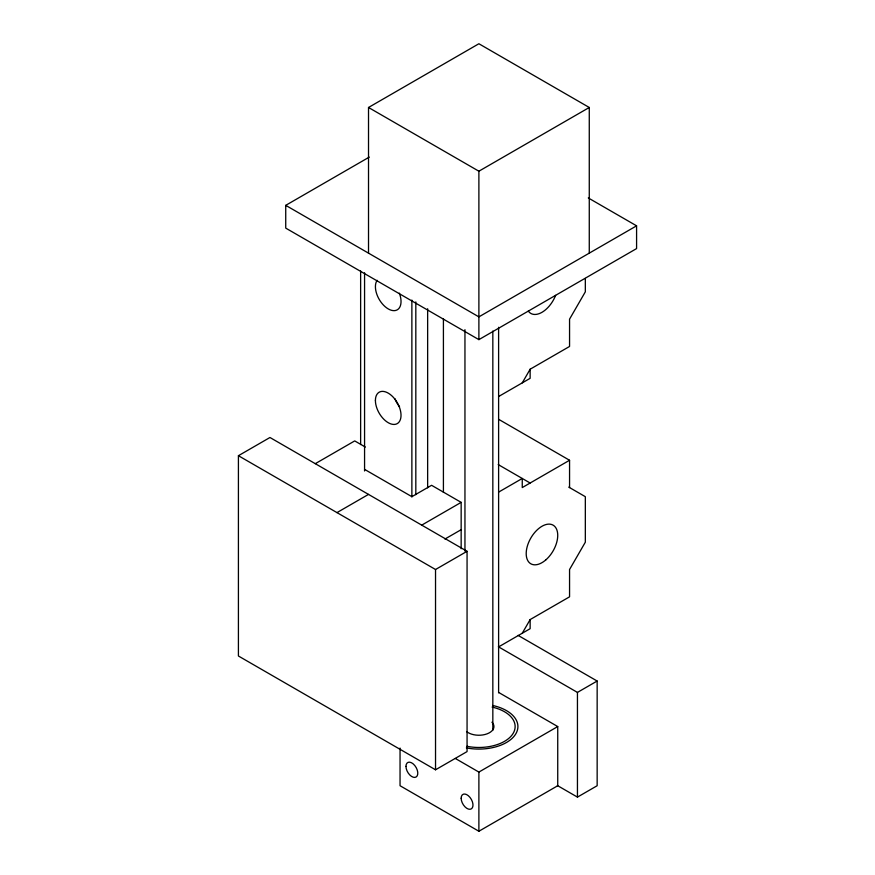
<?xml version="1.0" encoding="UTF-8"?>
<svg xmlns="http://www.w3.org/2000/svg" width="875" height="875" viewBox="0 0 875 875"><rect width="100%" height="100%" fill="white"/><g stroke="black" fill="none" stroke-linecap="round" stroke-linejoin="round"><path stroke-width="1.31" d="M522.255 382.878L530.141 369.217L569.559 346.456L569.559 319.145L585.331 291.834L585.331 278.447M522.255 633.238L530.141 619.577L569.559 596.827L569.559 569.505L585.331 542.194L585.331 496.683L568.772 487.123M368.517 253.137L368.517 107.483L478.887 43.75L589.269 107.483L589.269 253.137M588.284 197.947L636.584 225.827L636.584 248.588L478.887 339.631L285.731 228.113L285.731 205.352L369.272 157.106M368.517 107.483L478.887 171.205L589.269 107.483M238.416 455.711L269.959 437.5L467.064 551.305L467.064 751.592L435.531 769.792L238.416 655.998L238.416 455.711L435.531 569.505L467.064 551.305M636.584 225.827L478.887 316.87L285.731 205.352M315.295 463.673L354.714 440.913L365.356 447.059M498.608 396.528L530.141 378.328L530.141 369.217M336.973 512.608L368.517 494.397M421.728 525.131L461.158 502.37L461.158 548.734M498.608 492.122L522.255 478.472L522.255 487.572L569.559 460.261L569.559 487.572M444.916 539.055L461.158 529.681M498.608 646.898L530.141 628.688L530.141 619.577M498.367 646.756L577.445 692.409L597.155 681.034L597.155 785.728L577.445 797.114L557.386 785.531M455.361 758.483L478.887 772.078L557.736 726.556L557.736 785.728L478.887 831.25L400.05 785.728L400.05 748.07M498.608 419.289L569.559 460.261M498.214 464.581L530.141 483.022M461.158 502.37L431.583 485.297L411.873 496.672L364.569 469.361M518.077 635.381L597.155 681.034M498.892 692.584L557.736 726.556M577.445 692.409L577.445 797.114M498.608 327.294L498.608 692.814M492.833 331.056L492.833 730.177M478.887 171.205L478.887 339.631M478.887 772.078L478.887 831.25M464.953 329.689L464.953 551.119M443.417 318.773L443.417 492.384M435.531 569.505L435.531 769.792M427.645 308.744L427.645 487.823M415.822 301.908L415.822 494.648M411.873 300.081L411.873 496.923M364.569 272.77L364.569 470.98M360.631 270.977L360.631 444.566M492.636 705.469A39.025 22.531 0 0 1 515.638 734.136A39.025 22.531 0 0 1 466.364 747.895M491.925 722.214A15.05 8.695 0 0 1 486.981 733.884A15.05 8.695 0 0 1 466.561 731.533M492.133 707.077A36.236 20.923 0 0 1 512.87 733.83A36.236 20.923 0 0 1 466.933 746.298M399.317 293.125A18.123 10.456 60 0 1 388.227 308.908A18.123 10.456 60 0 1 377.125 280.306M399.558 406.788A18.123 10.456 60 0 1 394.866 398.661M555.625 295.334A22.302 12.873 -60 0 1 528.314 311.095M461.158 798.252A8.367 4.823 60 0 0 470.028 809.287A8.367 4.823 60 0 0 470.028 797.453A8.367 4.823 60 0 0 461.158 798.252M405.967 766.38A8.367 4.823 60 0 0 414.837 777.416A8.367 4.823 60 0 0 414.837 765.592A8.367 4.823 60 0 0 405.967 766.38M375.408 400.52A18.123 10.456 60 0 0 394.625 424.419A18.123 10.456 60 0 0 394.625 398.803A18.123 10.456 60 0 0 375.408 400.52M546.044 559.705A22.302 12.873 -60 0 0 553.12 525.164A22.302 12.873 -60 0 0 526.739 548.559A22.302 12.873 -60 0 0 546.044 559.705"/></g></svg>
